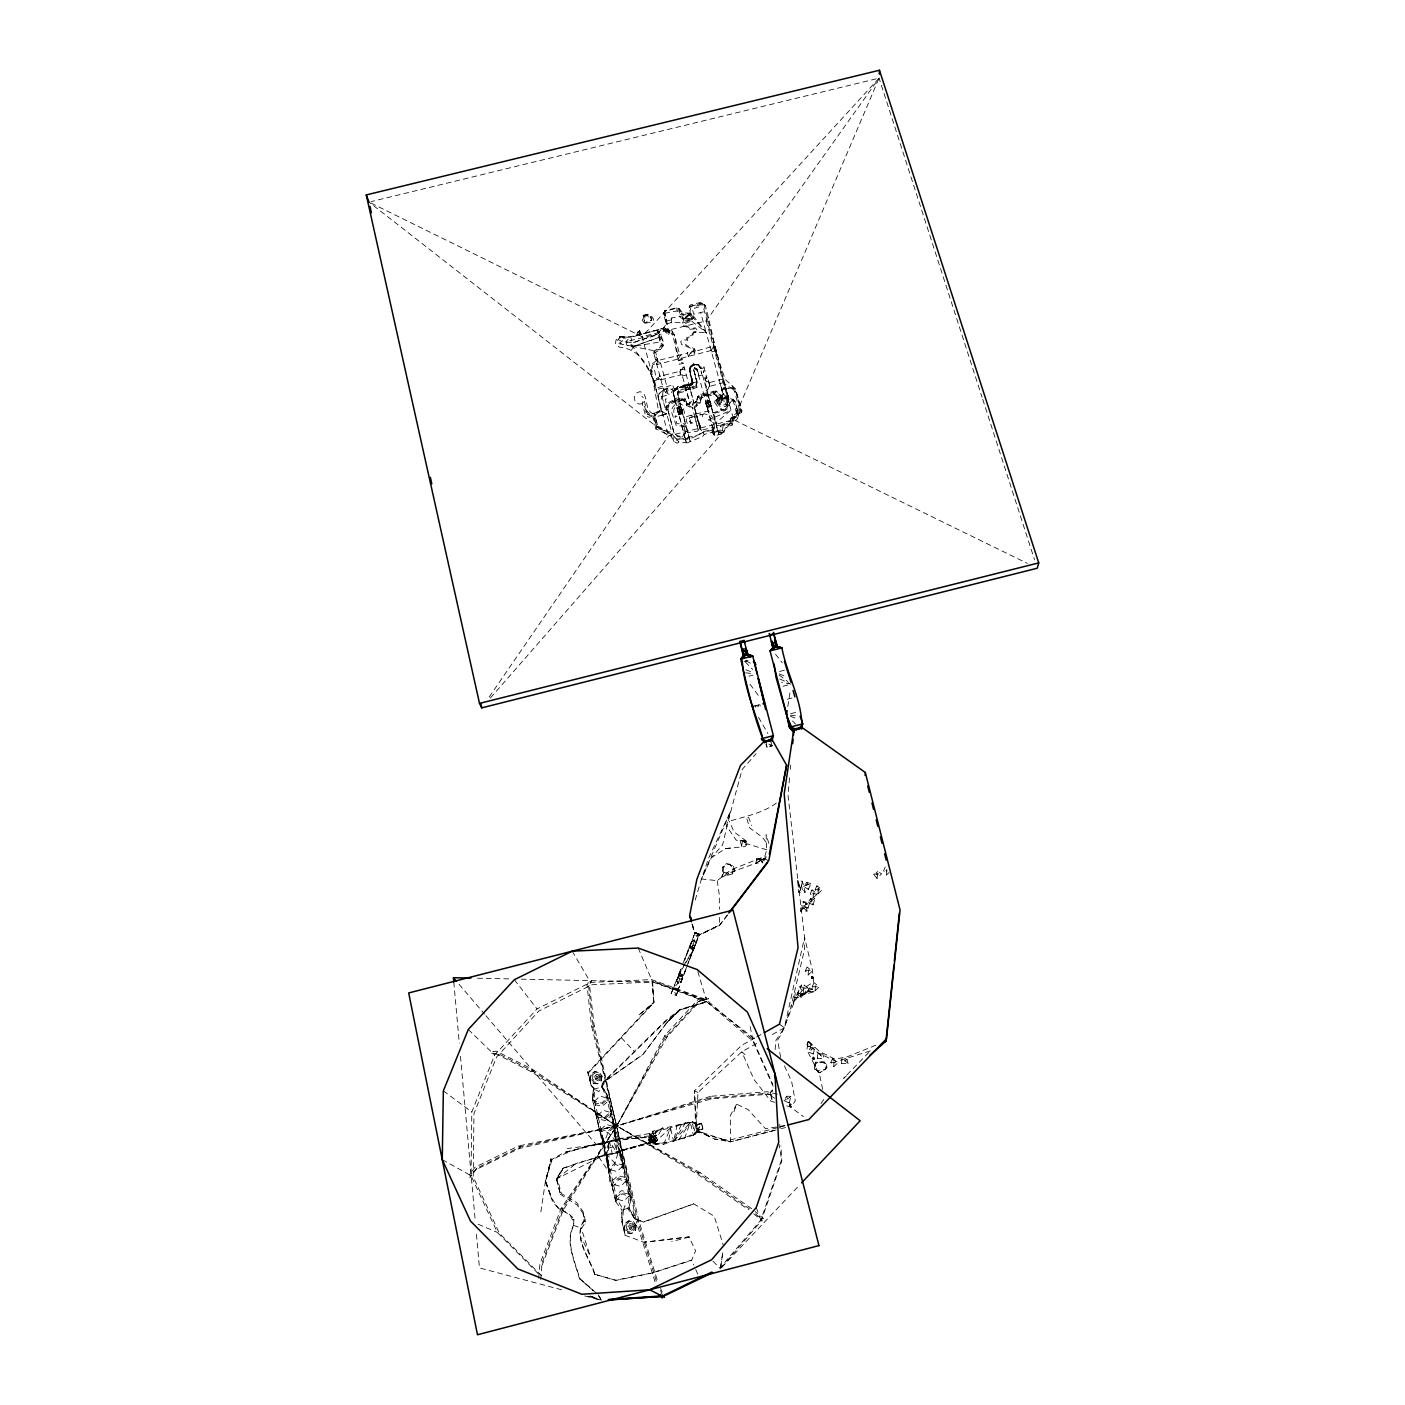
<?xml version="1.0" encoding="UTF-8"?>
<svg xmlns="http://www.w3.org/2000/svg" width="1405" height="1405" viewBox="0 0 1405 1405"><rect width="100%" height="100%" fill="white"/><g stroke="black" fill="none" stroke-linecap="round" stroke-linejoin="round"><path stroke-width="0.75" stroke-dasharray="5 3.75" d="M728.563 397.931L727.158 392.908L723.206 393.892L718.78 398.651L713.968 393.365L701.815 396.368L699.795 402.111L694.228 406.695L696.178 413.86L686.588 416.565L685.359 415.88L682.391 404.868L678.65 402.884A9.238 8.412 -8.2 0 0 671.906 413.175L676.349 425.873L683.814 425.908L685.64 433.144L682.444 436.867A7.13 6.516 -8.3 0 1 673.803 432.248L667.902 410.207L667.884 405.887L669.746 403.007L673.013 401.303L682.918 398.844L686.536 404.552L688.854 404.921L689.837 403.428L682.391 375.96L680.635 374.889L680.213 367.97L684.147 366.986L693.789 402.445L696.142 402.796L697.618 396.544L700.972 394.032L716.093 391.029L716.076 395.648L718.78 398.651L723.013 399.301L728.563 397.931L733.392 399.617L735.166 401.76L737.467 410.594L739.539 410.084L734.604 391.328L733.059 389.273L729.107 388.219L721.38 388.412L725.472 387.394L728.563 397.931L724.084 382.494L719.149 379.894M538.15 1273.562L497.317 1232.378L471.061 1175.669L471.799 1111.97L494.63 1055.05L537.044 1008.913L590.539 982.411L651.586 979.566L706.188 999.605L752.623 1039.085L772.803 1084.467M696.915 369.287L697.512 370.446L694.702 367.32L693.508 369.129L696.81 380.527L695.984 384.373L692.647 386.902L678.527 390.397L677.315 392.223L690.241 441.662L680.406 405.36L679.142 404.675A7.113 6.481 -8.2 0 0 673.891 412.684L674.751 415.845L677.017 416.231L674.98 416.741L676.859 423.73L684.34 423.766L687.642 432.652L697.495 431.195L698.25 430L692.279 407.485L687.379 404.622L684.832 398.318L672.661 400.443L668.499 402.603L666.075 406.326L666.76 414.071L657.979 416.249L666.655 413.456L662.791 415.055C655.099 390.046 652.078 350.407 619.148 347.088L615.513 343.628L615.952 340.309L619.552 336.445C636.114 338.956 651.727 329.139 668.13 328.893L672.011 330.93L679.212 364.299L683.146 363.333L681.811 358.38L678.264 360.769L683.146 363.333M722.644 871.82L722.714 867.236L726.561 863.495L733.428 866.165L734.885 870.977L732.655 873.805L721.801 877.036L724.049 866.2L729.494 863.97L734.885 870.977L721.801 877.036L723.874 872.487L722.714 867.236L724.049 866.2M667.252 323.94L664.6 312.577L665.707 310.979L676.894 308.222L678.633 309.135L680.09 314.474L679.072 316.143L683.884 319.971L691.892 319.743L682.496 323.168C676.402 321.85 666.69 320.99 664.266 327.98L641.049 334.337L639.661 333.933L640.048 332.212L639.503 333.301L640.803 334.004L663.195 328.559L666.321 323.87L663.617 314.579L664.723 310.646L676.771 307.765L679.037 308.485L682.215 312.577L691.365 313.42L706.153 332.423L723.294 394.823L722.1 396.649L716.181 391.96L701.13 395.279L697.776 397.791L696.142 402.796M701.2 878.968L717.235 880.654L730.934 869.888L764.794 856.33L766.744 849.797L766.094 834.623L770.168 847.549M808.191 974.965L808.419 970.153L807.067 966.974L805.346 970.89L808.191 974.965L812.266 971.224L807.067 966.974M813.161 897.936L813.39 893.088L812.564 893.756L812.02 889.751L817.201 894.089L813.161 897.936L810.316 893.756L812.02 889.751M815.163 990.666L815.392 985.871L814.022 982.639L812.301 986.573L815.163 990.666L819.256 986.907L814.022 982.639M818.044 893.756L818.29 888.891L816.902 885.659L815.199 889.611L818.044 893.756L822.083 889.98L816.902 885.659L818.114 890.823L819.168 889.804L817.921 888.469L822.083 889.98M604.308 1083.185L598.899 1091.615L593.525 1088.752L592.295 1098.815L612.404 1186.54L612.562 1180.463L617.989 1175.774L624.909 1177.267L627.526 1182.624L618.797 1179.129C605.783 1201.749 610.174 1159.915 606.942 1154.137L563.212 1168.082L556.345 1178.444L560.507 1194.478L556.345 1178.444M691.084 417.373L702.008 414.352L702.799 417.197L703.765 416.969L702.992 414.106L704.274 413.79L711.141 415.441L712.932 418.374L715.215 431.37L721.222 429.877L720.291 426.488L730.881 423.432L732.286 418.918L736.044 416.864L737.713 411.489L740.909 409.241L735.57 391.082L733.551 388.535L725.524 387.833L721.432 389.273L722.012 391.134L725.718 388.254L702.237 303.357L691.506 305.991L693.771 314.228L704.52 311.559M737.625 414.422L737.713 411.489M713.6 344.611L714.969 349.546L656.837 364.545L655.503 359.592L657.47 359.118L653.799 353.217L654.15 351.109L659.279 348.159L661.14 345.279L661.246 342.012L659.244 334.601L659.858 332.441L657.54 332.212L663.406 328.893L663.88 330.649L670.606 332.23L672.363 335.075L674.312 334.583L679.88 355.096M833.727 1066.711L834.008 1062.04L832.55 1058.492L830.812 1062.514L833.727 1066.711L837.854 1062.865L832.55 1058.492M612.106 1186.277L615.794 1201.486L615.97 1195.321L621.449 1190.615L628.351 1192.107L630.95 1197.552L629.229 1208.37L634.849 1218.96L643.631 1222.122L693.613 1203.909L643.385 1221.911L634.603 1218.75L628.948 1208.142L630.687 1197.306L619.851 1150.783L652.517 1141.703M643.104 315.317L644.877 323.361L651.323 322.061L653.676 320.006L652.587 317.302L648.091 314.334L643.104 315.317L642.296 320.445L644.877 323.361M653.799 353.217L660.684 349.388L663.055 345.806L663.195 341.52L659.858 332.441L658.014 333.951L625.91 341.661L626.841 345.226L653.097 350.548L663.441 389.29L665.935 392.82L662.475 395.121L659.753 403.885L660.807 409.751L654.835 415.792L657.821 426.119L669.114 431.862L671.572 431.862L666.655 413.456M667.902 410.207L668.042 406.818L669.886 403.92L683.058 399.775L686.659 405.483L692.402 408.416L694.386 407.924L699.953 403.34L701.815 396.368M689.363 386.147C697.214 384.97 688.626 375.328 689.311 370.99L690.206 366.881L693.736 364.264L698.197 364.949L701.042 368.092L697.916 364.404L693.719 363.755L690.364 366.248L689.732 371.377L693.174 384.022L691.137 375.153L691.453 377.699M886.502 874.981L886.889 869.994L885.326 866.815L883.64 870.801L886.502 874.981L889.172 872.452M686.026 391.117C684.902 390.256 690.768 387.007 690.417 390.028L696.915 387.288L696.81 380.527M756.575 1043.458L741.77 1051.818L697.951 1092.493L696.336 1124.035L698.338 1132.29L730.53 1141.808L779.231 1129.181M593.279 1290.598L579.369 1278.445C575.049 1261.795 564.722 1242.002 573.451 1225.301L573.802 1219.277L573.784 1225.494C565.091 1242.196 575.4 1261.953 579.703 1278.568L596.633 1293.39M877.019 878.406L877.826 871.574L881.585 873.734L877.019 878.406L873.576 874.121L877.826 871.574M664.67 313.21L677.21 310.962L683.304 314.474L689.943 315.247L690.189 311.471L688.608 308.696L690.575 304.815L701.885 302.04L705.486 305.939C711.896 330.28 716.076 355.816 725.489 379.719L735.377 388.623L742.016 410.84L741.506 412.543L739.557 413.509L736.747 419.761L733.269 421.36L732.163 425.03L725.208 427.858L724.19 432.705L715.988 435.655L713.74 435.006L712.124 432.231L704.221 434.444L702.816 436.358L687.15 442.944M728.317 402.076L724.717 409.136L720.554 409.909L724.717 409.136L727.579 406.941L728.493 403.938L727.281 398.318L724.734 396.965L720.133 398.107L718.535 401.514L719.764 404.622L716.989 401.496L718.517 399.143L724.84 398.212L727.404 399.564L727.79 407.432L724.752 409.698L713.441 412.508L708.12 411.296L703.729 411.999L690.593 415.564M708.348 380.07L708.489 381.335L706.083 381.932L705.942 380.667L708.348 380.07L709.736 385.075L706.873 390.186L718.464 432.722L724.19 432.705L722.574 430.474L722.837 427.102L731.636 423.204L732.585 419.006L736.097 417.373L740.997 410.436L736.009 390.976L730.091 383.495M538.695 1278.234L539.924 1263.885L560.946 1208.739L616.742 1125.932L667.322 1036.539L700.322 1000.694L708.524 998.727L698.39 1001.519L665.285 1037.399L616.742 1125.932L563.212 1210.162L542.102 1265.273M708.875 406.291L706.82 406.115L707.312 400.548L706.223 401.022M540.82 1279.604L541.944 1263.007L563.036 1207.861L616.742 1125.932L665.092 1035.204L698.18 999.412L706.434 997.462L706.627 999.517M686.711 389.501L690.575 389.238M678.931 414.018L680.283 412.649L678.264 412.578L678.791 407.011L677.702 407.485M633.093 1210.776L634.849 1218.96L627.965 1208.844L629.194 1195.795L606.819 1098.06L601.358 1085.96L603.289 1082.008L665.25 1021.031L679.915 1009.492L706.715 1001.361L652.359 981.392L653.905 1002.749L588.379 1072.999L591.242 1085.608L594.333 1089.033L594.614 1101.204L616.813 1199.009L623.504 1210.004L622.239 1222.245L625.225 1235.452L621.958 1222.034L621.695 1210.021L628.948 1208.142M789.557 777.878L787.977 795.002L804.556 937.416L812.547 970.82L813.688 982.358C790.769 992.369 790.277 1021.453 777.65 1040.051L780.741 1058M790.348 769.308L790.752 765.023M775.103 1049.605L775.981 1040.209L784.359 1027.793L791.085 1006.296L804.468 949.885L804.556 937.416L784.359 1027.793L769.536 1036.152M814.724 1064.885L814.356 1068.713L819.747 1072.858L826.86 1067.677L826.614 1063.813L824.524 1062.075L815.55 1062.198L814.724 1064.885L817.06 1070.505L819.747 1072.858L826.86 1067.677L824.524 1062.075L815.55 1062.198L814.356 1068.713L817.06 1070.505L825.262 1069.732L826.614 1063.813L818.711 1061.355L814.724 1064.885L819.238 1065.868M601.358 1085.96C610.051 1096.866 612.685 1113.866 613.476 1128.004L607.996 1132.535L603.606 1143.933M800.551 911.213L802.712 908.824L801.254 905.645L800.551 911.213L807.225 911.213L806.013 906.98L801.254 905.645M814.162 991.719L810.035 991.649L809.754 989.419L807.893 990.507L812.406 989.102L809.754 989.419L807.77 991.772L809.333 987.908L807.77 991.772L804.696 994.248L814.162 991.719L812.406 989.102L809.333 987.908L804.696 994.248M610.578 1109.511L614.108 1124L610.876 1109.88L610.437 1113.937L604.958 1118.45L598.196 1117.098L595.896 1113.744L604.712 1117.344L610.069 1112.303L610.876 1109.88L607.68 1095.531L602.025 1086.574L607.54 1095.338L607.627 1101.625L602.218 1106.227L595.439 1104.769L592.295 1098.815M695.194 900.078L701.323 879.477L711.334 857.7L722.591 845.002C728.317 819.589 735.201 794.844 742.226 769.396L756.153 753.642M671.766 317.934L671.151 322.974L671.766 317.934L690.698 314.386L683.181 319.163L682.514 316.88L679.072 316.143M841.419 1063.62L842.104 1057.983L846.969 1059.317L848.234 1063.567L841.419 1063.62L846.969 1059.317M817.289 1058.474L817.991 1052.837L822.856 1054.172L824.103 1058.422L817.289 1058.474L820.854 1054.944M595.597 1113.392L599.11 1127.864L592.611 1099.202L593.525 1088.752M594.912 1274.37L594.596 1274.23C589.872 1258.248 572.239 1236.909 583.953 1220.769L583.198 1213.797L584.287 1220.98C572.608 1237.085 590.205 1258.406 594.912 1274.37L615.899 1280.377L652.552 1272.983L691.664 1260.285L695.58 1250.854L689.012 1236.927L644.105 1242.231L689.012 1236.927M605.801 1153.628L614.969 1163.164L621.871 1164.64L624.048 1168.064L620.132 1151.099L615.109 1140.491L609.419 1141.246L604.8 1154.366L599.18 1157.632L608.945 1171.981L615.25 1164.324L624.048 1168.064L617.673 1140.79L613.634 1139.859L609.419 1141.246L607.364 1158.528L606.942 1154.137M794.598 997.743L795.318 992.211L800.112 993.528L801.342 997.673L794.598 997.743L797.478 994.213L800.112 993.528M663.617 314.579L664.723 310.646M650.901 1136.557L653.079 1143.986L663.687 1144.32L668.499 1142.493L670.466 1127.934L691.822 1121.243L696.336 1124.035L694.544 1090.842L741.594 1045.39L754.854 1037.961M765.497 858.666L761.282 859.737L765.497 858.666L764.109 858.49L764.144 860.949L761.282 859.737L762.915 863.127M712.124 432.231L712.423 430.158L715.584 432.74L722.574 430.474M802.413 881.339L800.71 889.822L798.549 892.175L805.206 892.245L802.413 881.339L797.741 880.285L798.549 892.175M621.168 1151.011L617.164 1153.083L609.419 1141.246L602.605 1144.689L597.687 1144.548L615.109 1140.491L613.897 1123.754L617.673 1140.79L618.376 1138.84L613.897 1123.754L613.124 1126.371L607.75 1131.429L600.866 1129.532L598.881 1127.635L603.781 1143.652L604.8 1154.366L606.486 1155.56L608.945 1171.981L609.542 1167.836L614.969 1163.164L618.586 1150.923L624.048 1168.064L621.168 1151.011L657.417 1140.702L656.117 1135.205L648.127 1137.418L614.652 1139.771L613.616 1123.403L617.164 1153.083L607.241 1154.436L608.787 1171.84L606.486 1155.56L609.419 1141.246L597.687 1144.548L567.321 1148.57M688.784 385.198L690.909 390.133L688.801 384.707L685.622 385.479L689.416 389.08M540.872 1211.9L545.403 1181.377L551.041 1158.598L545.843 1181.535L551.217 1196.884L545.456 1181.271L551.603 1159.599L564.213 1152.504L603.202 1142.722L604.73 1142.985L604.8 1154.366M607.241 1154.436L608.646 1171.7L615.794 1201.486L616.409 1197.271L621.888 1192.546L628.79 1194.057L630.95 1197.552L619.851 1150.783M727.351 915.393L719.553 925.596L699.708 934.957L695.001 932.481L694.527 934.711L698.654 936.239L699.409 934.764L688.836 961.635M722.732 1252.663L720.414 1268.838L761.229 1220.945L781.777 1161.092L780.934 1145.865M787.801 706.592L790.33 690.277M811.528 1044.003L810.474 1046.584L807.717 1046.426L806.909 1044.881L808.209 1041.456L811.528 1044.003L810.474 1046.584L807.717 1046.426L807.541 1042.914L808.788 1041.351M720.273 1268.697L722.82 1252.786M620.43 336.322L617.199 341.134L619.183 343.768L633.286 346.438L660.192 341.924L658.313 333.846L632.355 342.925L625.91 341.661L625.313 338.552L622.696 336.357M712.844 432.775L713.213 430.474M756.329 860.721L755.908 863.337L762.458 862.477L761.334 859.052L756.715 858.648L756.329 860.721L758.577 859.017L761.159 859.913L755.908 863.337L756.715 858.648L761.159 859.913M592.611 1099.202L594.614 1101.204L601.533 1103.206L606.819 1098.06L607.54 1095.338L607.206 1099.729L601.797 1104.33L595 1102.89L592.611 1099.202L594.333 1089.033L602.323 1086.961M689.644 305.465L691.365 313.42L689.943 315.247M612.404 1186.54L613.072 1182.659L618.516 1177.952L625.418 1179.445L627.526 1182.624M599.18 1157.632L556.714 1178.707L563.581 1168.38L577.174 1163.147L654.414 1140.948L656.117 1135.205L650.146 1137.593L648.882 1139.982L651.059 1141.492L657.417 1140.702L650.497 1139.139L648.882 1139.982L654.695 1138.577L656.117 1135.205L650.937 1136.698L651.446 1141.668M545.456 1181.271L551.972 1159.898C582.636 1143.073 619.236 1139.789 653.36 1136.452L654.66 1138.419L652.57 1139.473L652.939 1141.018L656.117 1135.205L651.165 1137.031L652.886 1131.166L685.622 1122.876M803.906 994.389L803.221 987.013L804.38 985.168L807.752 987.891L803.906 994.389L799.726 986.854L804.38 985.168M650.691 1139.947L649.18 1141.914M654.765 1139.964L654.695 1138.577L652.025 1137.119L651.674 1139.192L653.36 1136.452C648.249 1137.523 653.641 1143.793 655.977 1144.267C670.185 1141.44 685.587 1138.911 698.022 1131.675L695.703 1122.771L696.564 1125.949M695.457 351.25L694.474 348.703L685.359 344.98L687.115 343.083L687.87 337.534L692.858 335.391L693.49 332.318L697.741 330.737L695.37 327.822L689.82 328.735L687.572 326.136L684.305 325.697L685.693 323.291L692.665 320.551L692.156 318.689L684.147 318.935L691.646 314.158L689.802 313.21L680.09 314.474M678.158 982.78L676.49 981.252L682.391 967.799M678.299 982.464L676.595 980.971L679.142 973.384L683.287 974.947L680.635 982.815L678.352 982.85M697.916 364.404L700.603 367.372L703.887 366.565L704.028 367.847L700.744 368.654L698.004 365.212L693.807 364.545L690.452 367.039L689.381 371.464L693.666 370.411L694.702 367.32M689.732 371.377L690.452 367.039M727.158 392.908L726.367 396.825L723.013 399.301L722.012 395.718L716.093 391.029L714.109 394.612L701.956 397.615L697.618 396.544L697.776 397.791M673.592 391.275L677.667 387.587L691.734 384.268L692.858 381.51M730.776 419.463L736.747 414.124L732.795 399.108L729.458 403.692L728.58 407.854L724.998 410.594L713.687 413.386L713.441 412.508L716.796 425.416L720.062 425.61L730.196 422.835L730.67 418.233L736.642 412.894M692.489 383.706L691.032 377.313M695.089 374.187L696.915 387.288M696.617 1124.738L701.587 1123.473L694.948 1134.186L693.385 1135.205L690.277 1122.349L673.662 1141.369L676.999 1125.756L690.277 1122.349L696.019 1123.403L693.385 1135.205L668.499 1142.493M689.381 371.464L690.364 366.248M741.682 846.126L742.49 840.752L740.014 840.524L741.682 846.126L746.705 844.124L745.616 840.91L740.014 840.524M688.432 356.747L690.909 352.005L687.256 352.444L688.432 356.747L693.965 349.529L681.548 344.453L680.74 341.52L683.093 339.413L686.343 340.238L687.063 337.095L691.963 335.022L695.141 328.84L688.942 329.42L687.08 326.891L683.989 326.575L683.638 323.765L685.447 322.447M813.284 1054.013L814.918 1047.375L810.562 1047.445L808.068 1051.818L813.284 1054.013L810.562 1047.445M789.241 1102.943L790.927 1096.216L786.537 1096.286L784.008 1100.712L789.241 1102.943L786.537 1096.286M737.695 415.476L738.345 412.912L738.802 416.828M812.195 1058.211L813.688 1057.087L814.479 1058.457L812.968 1059.792L812.195 1058.211L813.688 1057.087L814.233 1059.633L812.459 1058.913C813.214 1053.961 815.322 1062.724 812.195 1058.211L813.442 1059.019L813.126 1057.385M813.109 904.838L814.812 898.585L810.509 898.533L807.998 902.625L813.109 904.838L810.509 898.533M694.913 932.709L689.995 946.39L691.576 948.182L689.89 946.654L694.983 932.604L699.778 934.747L719.641 924.982L727.421 914.76M730.301 811.985L701.323 879.477L708.506 858.42L730.301 811.985L726.403 825.912L736.273 840.225L746.406 841.209L747.232 844.37L745.054 846.583L725.454 848.602L711.334 857.7M691.998 923.91C696.019 940.367 695.861 930.707 698.988 934.062L694.14 947.936L691.875 947.918M713.74 435.006L714.109 432.02M683.48 965.938L694.035 948.199L696.23 942.527L694.562 940.999M686.307 385.286L685.763 386.076M808.015 908.174L809.631 902.8L803.063 901.624L803.537 905.997L808.015 908.174L806.347 903.626L803.063 901.624M678.527 390.397L677.491 393.47L679.493 401.426L675.524 402.41L674.997 399.881L686.325 442.838L678.826 441.943L677.228 443.242L673.504 441.328L671.116 436.253L655.959 428.947L656.644 427.085L653.343 415.985L649.268 417.285L645.598 415.775L642.278 403.727L642.946 401.602L647.196 414.387L653.343 415.985L656.715 426.382L668.499 432.74L671.801 432.74A9.255 8.448 -8.3 0 0 682.935 438.676L698.478 434.83L702.008 432.02L714.53 428.911M652.886 1131.166L651.147 1135.714L653.079 1143.986L655.977 1144.267L652.886 1131.166L650.339 1137.699L651.621 1138.998M623.504 1210.004L624.891 1205.683L627.965 1208.844M691.084 392.539L693.631 401.198L692.314 405.202L696.581 405.852L695.984 401.549L693.631 401.198L689.662 402.181L688.907 404.974M712.967 1261.181L719.799 1268.206L760.895 1220.014L781.566 1159.775L779.02 1144.302M684.569 1138.489L690.277 1122.349L681.267 1124.755L673.662 1141.369L670.466 1127.934L656.082 1131.236L651.288 1136.452M670.993 385.532L666.918 386.533L663.441 389.29L662.475 395.121L659.191 393.347L658.067 397.527L666.269 395.49L667.147 398.757L665.25 399.213L666.093 402.322L663.704 402.919L662.018 396.544L659.191 393.347L662.967 390.643L665.935 392.82L667.393 388.324L659.823 360.049M733.954 1111.689L736.642 1104.19L748.145 1109.581L765.602 1128.795L778.581 1126.599M709.736 385.075L707.014 391.433L711.211 406.73L707.242 407.678L705.521 401.409M678.035 983.641L681.495 974.754M694.685 940.156L691.453 949.025L694.86 940.226M667.498 330.632L668.13 328.893L670.606 332.23L672.011 330.93L674.312 334.583L677.544 354.165L679.493 353.691L677.93 355.57M699.637 934.202L694.632 933.148L691.91 922.786L694.773 932.639M679.142 973.384L683.462 975.492L687.238 965.375M687.993 963.356L696.125 942.79L694.439 941.315M684.604 959.773L690.856 943.335L692.103 940.981L694.369 940.928L691.998 941.245L684.692 960.089M696.142 932.832L694.948 932.832M521.255 979.162L652.587 981.937L653.869 1002.643L638.274 1015.516L653.905 1002.749L651.938 980.409L677.948 990.121L676.279 995.46L671.186 993.511L677.403 977.827L683.287 974.947L680.74 982.534L678.475 982.534M699.321 934.571L694.369 932.288L698.988 934.887L719.641 924.982M677.719 990.982L694.966 944.775L690.821 943.229L682.215 965.463M677.772 990.648L685.763 969.555M676.262 995.442L678.123 990.595L673.065 988.681M672.855 989.085L672.872 988.189L672.872 989.138M680.881 975.79L678.615 975.773L677.438 977.915L681.443 967.448M673.013 989.454L681.618 967.992L679.318 973.928L684.744 964.638M673.75 988.435L673.311 989.26M802.94 995.671L803.519 994.266L802.115 993.423L800.938 995.671L802.94 995.671L802.115 993.423L801.026 994.635L801.992 996.356L803.519 994.266L801.394 994.02L800.938 995.671L802.729 995.671M615.794 1201.486L622.169 1193.723L630.687 1197.306M663.687 1144.32L670.466 1127.934L653.079 1143.986L666.444 1142.353M655.011 1281.746L636.483 1222.192L637.361 1220.049L594.122 1025.615L589.433 984.519L588.59 986.45L593.261 1027.652L639.082 1221.525L657.558 1281.079M671.186 993.528L673.135 988.892L676.262 995.46M695.984 384.373L696.142 385.637L692.806 388.149L678.703 391.644L679.142 400.126L677.315 392.223M644.351 401.25L647.038 411.454L650.076 414.018L656.679 412.596L658.207 408.995L652.447 377.611M490.398 697.969L733.691 419.761L879.073 78.136L371.148 201.6M594.122 1025.615L593.261 1027.652L591.593 1026.265L587.009 985.151L589.046 981.199L590.592 982.481L591.417 980.602L588.59 986.45M682.496 323.168L683.884 319.971M696.406 1125.405L697.161 1129.515L696.423 1125.405L691.822 1121.243L694.948 1134.186L697.249 1128.9L697.635 1130.077M808.332 889.435L811.036 883.288L806.804 882.551L803.66 886.362L808.332 889.435L807.26 884.5L803.66 886.362M793.21 1003.75L801.517 984.923L791.085 1006.296M886.625 871.82L886.415 869.765M684.885 386.621L685.71 385.954M685.991 390.713L686.536 389.659M631.635 349.968L633.286 346.438L632.355 342.925L658.207 334.531M649.672 370.85L652.043 368.584L651.411 364.475L655.889 361.015L687.466 353.217M601.656 1086.364L603.588 1082.412L665.461 1021.523L680.108 1010.002L706.873 1001.87L756.821 1040.613M639.661 333.933L640.048 332.212M651.85 1140.649L652.429 1142.142L656.135 1135.222L652.552 1137.839L650.568 1136.294M668.587 334.46L669.57 332.634L668.675 330.034L665.109 328.998L665.443 331.966L668.587 334.46L668.675 330.034M736.642 1104.19L730.301 1115.517L730.53 1141.808L714.495 1139.069L697.723 1131.06L730.53 1141.808L774.348 1130.375M636.957 333.161L639.872 330.737L637.958 331.58L636.395 335.777L630.792 337.534L619.552 336.445M802.712 908.824L806.013 906.98M697.161 1128.443L697.688 1130.287L701.587 1123.456L695.967 1124.544M661.211 1130.006L653.079 1143.986L656.082 1131.236L662.897 1127.829L651.147 1135.714M685.833 962.776L693.42 949.762L689.117 947.637L689.89 946.654M803.537 905.997L809.631 902.8M720.062 425.61L730.635 420.692M563.212 1168.082L557.188 1178.567L561.42 1193.583L576.577 1202.487L583.725 1212.585L585.551 1221.999L581.407 1228.725L590.065 1255.789L581.652 1237.981M694.948 1134.186L697.53 1129.971L702.922 1128.953L701.587 1123.456L695.756 1125.493L697.161 1124.861M673.662 1141.369L685.447 1122.929M652.728 413.843L654.238 413.456L654.835 415.792L657.031 412.649L665.794 410.471L666.163 406.958L668.657 403.534L672.855 401.672L685.008 399.564L687.379 404.622M692.279 422.993L689.697 421.623L691.787 418.391L689.486 418.971L689.188 417.847L696.634 415.371L701.517 430.193L714.039 427.102M678.703 414.194L673.1 392.996L673.469 390.485L677.561 386.814L692.63 382.599M673.662 391.749L677.737 388.061L691.822 384.584L692.612 382.371M711.053 350.512L714.003 346.034L694.492 351.496M662.616 386.164L656.451 388.114L654.554 380.948L658.963 378.806L660.894 379.754L663.88 375.24M678.738 1139.841L690.277 1122.349M665.443 331.966L665.373 328.612M638.169 331.229L637.694 335.233L636.395 335.777M618.78 339.834L621.888 341.696L622.538 339.905C627.965 340.941 619.552 332.862 619.412 340.151M820.959 1103.645L824.577 1098.289M489.186 697.038L668.481 435.919L733.691 419.761L1027.406 563.405M684.147 366.986L679.686 371.341L659.946 376.206L656.381 378.946L654.273 368.76L653.009 368.356L652.183 365.282L654.923 363.684L656.855 364.633L657.856 360.523L655.766 352.725L654.15 351.109L656.521 351.584L656.047 349.827L660.684 349.388L659.279 348.159L663.055 345.806L661.246 342.012L663.195 341.52L657.066 330.456M370.99 203.093L642.085 336.656L706.188 320.884L879.073 78.136L982.06 397.229M712.423 430.158L702.869 432.406C694.825 437.886 677.983 444.858 670.975 434.075L656.644 427.085M476.91 1168.135L469.85 1177.408L476.91 1168.135L520.5 1146.814L616.742 1125.932L711.229 1098.938L767.955 1094.249L771.977 1095.233M773.066 1086.223L753.01 1041.14L706.873 1001.888L680.073 1009.914L667.059 1022.383L642.981 1054.417L603.289 1082.008M689.205 1237.102L671.695 1241.511M777.387 1094.249L767.323 1091.738L710.596 1096.322L709.191 1098.078L616.742 1125.932L519.042 1148.588L475.505 1169.838M519.042 1148.588L520.5 1146.814L518.48 1145.953L474.978 1167.292L469.34 1174.914L471.184 1175.757M810.439 901.237L811.862 901.676L807.998 902.625L814.812 898.585L810.913 899.428L812.248 900.113M682.444 436.867L685.517 432.231M690.856 943.335L698.988 934.062M879.073 78.136L642.085 336.656L668.481 435.919L369.023 202.127M677.719 990.472L673.188 988.435L681.566 979.408L677.403 977.827M588.063 1072.595L587.536 1071.716L591.242 1085.608L588.063 1072.595L653.694 1002.222M721.907 1267.24L798.549 1186.048M677.807 990.736L678.176 989.173L674.031 987.592L673.522 988.857M868.817 1052.468L843.597 1078.32L848.48 1074.035M709.051 406.238L710.772 405.132C712.546 399.371 702.834 401.777 706.82 406.115M710.034 401.69L710.842 405.378L709.139 406.519M678.264 412.578C674.242 408.258 683.954 405.852 682.233 411.612L680.582 413M707.119 406.502L705.591 401.654L709.49 400.425L718.78 434.654L718.324 431.879M676.999 407.872L678.527 412.982L677.069 408.117L678.703 406.73L681.021 407.134L682.496 411.999L677.491 409.136M697.618 396.544L700.761 399.442L695.984 401.549L692.314 405.202L689.662 402.181L689.837 403.428M622.292 1166.361L616.988 1171.612L609.946 1169.557M625.84 1181.183L620.501 1186.435L613.493 1184.38M629.194 1195.795L623.838 1201.082L616.813 1199.009M594.614 1101.204L599.9 1096.058L606.819 1098.06M597.863 1115.465L603.149 1110.301L610.069 1112.303M681.039 413.439L682.268 413.14M619.886 1150.467L617.164 1153.083L613.634 1139.859M680.073 1009.914L667.024 1022.383L642.981 1054.417L603.588 1082.412M709.49 406.238L710.719 405.922M667.059 1022.383L679.915 1009.492M600.866 1129.532L606.258 1124.474L613.124 1126.371M788.381 1098.517L790.927 1096.216L784.008 1100.712M772.715 1090.561L770.221 1092.756L771.925 1099.395L770.221 1092.756L772.434 1089.894L770.801 1095.777L775.981 1099.202M698.988 934.887L699.479 934.062M776.315 803.08C762.88 813.091 745.107 816.481 729.195 821.205L729.125 820.748M885.94 870.801L886.889 869.994M812.564 893.756L817.201 894.089M643.367 315.545L648.091 314.334M806.189 885.343L811.036 883.288M690.54 315.844L692.156 318.689L693.245 317.829L691.646 314.158M692.156 318.689L693.245 317.846L691.453 315.177M557.188 1178.567L576.823 1162.848M724.611 397.334L728.352 399.319L732.795 399.108L733.884 401.479L729.055 399.793L727.474 396.93L718.271 398.265L714.179 401.725L717.955 406.993L721.678 408.89M693.385 1135.205L698.022 1131.675M814.918 1047.375L808.068 1051.818M692.419 383.231L674.786 388.728L673.241 391.187L675.173 401.092L679.493 401.426M692.735 383.389L674.857 389.203L673.311 391.661L673.539 394.436M690.522 367.53L693.859 365.019L698.057 365.686M690.259 367.355L693.789 364.738L698.267 365.423L701.095 368.567M718.271 398.265L714.179 401.725L716.023 401.725L719.571 406.133L725.173 406.414L727.246 404.868L727.579 406.941M647.687 314.896L643.666 315.739L644.772 322.693L651.586 320.2L651.885 318.162L647.687 314.65M652.166 1141.317L652.851 1140.193L651.744 1139.525L650.743 1140.719L652.219 1141.51M656.679 412.596L660.807 409.751M802.957 988.47L807.752 987.891M688.889 307.063L701.077 303.234L703.729 303.287L705.486 305.939M677.069 408.117L678.791 407.011L679.142 412.842M705.591 401.654L707.312 400.548L707.681 406.379M717.27 400.074L720.133 398.107M764.109 858.49L762.616 859.456L765.655 859.158L764.109 858.49L768.061 860.404M685.675 385.69L685.412 387.13L674.295 390.186L673.1 392.996L673.715 395.683L673.469 390.485M690.048 314.053L684.305 317.495L690.698 314.386M756.751 1036.89L762.441 1033.711M725.718 388.254L721.907 390.291L721.468 388.781M731.619 418.233L735.359 416.266M694.983 944.88L689.117 947.637L693.42 949.762M658.963 378.806L654.554 380.948L656.627 379.807M651.059 1141.492L649.409 1142.247L648.127 1137.418M790.681 1103.61L789.417 1105.963L790.892 1106.912L792.051 1104.752L789.54 1104.137L789.803 1106.402L803.449 1116.659M680.512 412.719L681.601 412.227L678.966 406.958L680.16 406.87M560.946 1208.739L563.036 1207.861L563.212 1210.162M873.576 874.121L881.585 873.734M698.39 1001.519L700.322 1000.694M667.322 1036.539L665.285 1037.399L665.092 1035.204M668.13 328.893L657.54 332.212M875.824 1045.25L847.408 1056.718L835.097 1059.177L819.343 1051.414L808.49 1041.14L806.804 1049.816L819.642 1075.018L822.786 1089.823M600.321 1156.227L607.575 1155.56L620.132 1151.099M661.175 328.875L664.266 327.98M651.938 1139.877L652.341 1142.019M730.6 872.4L755.785 863.285L766.375 856.997L764.794 856.33M696.862 1128.268L697.442 1130.34M654.748 386.902C652.482 369.041 637.975 357.362 630.423 341.907L631.618 340.115L630.687 336.62L625.91 341.661L633.286 346.438L659.261 337.323L658.313 333.81M633.286 346.438L659.279 337.446L660.192 341.924M594.596 1274.23L615.601 1280.254L652.306 1272.86L691.471 1260.127L693.701 1264.922M651.674 1141.58L651.042 1143.055L620.887 1150.519M710.596 1096.322L616.742 1125.932L518.48 1145.953M870.292 1050.94L836.274 1061.53L818.079 1052.907L812.424 1048.183M697.758 1130.41L702.904 1128.935L697.196 1130.41M652.429 1142.142L657.435 1140.719L651.832 1142.142M748.004 660.455L744.632 661.334L748.004 660.455M768.886 744.088L772.065 745.827L766.99 747.161L766.147 744.158L766.99 747.161L772.065 745.862L765.725 742.683M652.956 1141.334L651.867 1141.791L651.797 1140.561M777.632 1127.671L729.845 1140.105L714.495 1139.069M779.722 1127.126L785.957 1125.51M650.708 1138.068L651.077 1136.153M696.072 1126.09L697.091 1126.055M648.882 1139.982L654.66 1138.419L652.377 1138.665M696.669 1128.584L697.582 1128.075M698.039 1129.62L696.88 1130.182L697.776 1129.655M781.356 1128.637L785.588 1127.53M596.036 1144.583L564.213 1152.504M748.883 676.191L753.027 675.155M779.547 671.467L787.45 669.482M783.006 686.255L791.278 684.165L781.531 682.25M754.274 706.013L760.333 704.485M790.699 713.705L796.934 712.124M680.758 369.972L684.692 368.988M706.733 376.926L704.766 377.418L706.083 381.932L704.906 378.683L706.873 378.191L706.733 376.926L704.766 377.418L705.942 380.667M700.287 414.774L702.008 414.352M685.745 440.696L685.5 438.922L689.486 437.939L690.241 441.662M714.407 434.198L714.214 432.406L718.201 431.423L718.394 433.214M670.747 320.006L666.831 320.972L664.6 312.577M659.244 334.601L661.211 334.127M693.526 351.355L693.965 349.529L695.457 355.026L693.526 351.355L687.256 352.444M711.439 351.917L715.373 350.951M678.264 360.769L682.198 359.803L680.845 354.85L677.877 359.364L676.911 355.834M660.894 379.754L680.635 374.889L686.325 374.995L682.391 375.96M702.482 374.959L698.548 375.943L697.354 369.181M702.64 375.434L706.522 389.659L707.277 388.5L704.344 381.774L705.661 381.44M663.441 389.29L668.394 390.274L669.061 388.588L672.679 389.852L670.642 394.665L667.006 393.541L667.691 391.89L663.441 389.29L669.5 387.798A2.002 1.809 -8.5 0 0 671.976 389.097A2.002 1.809 -8.5 0 0 673.452 386.849A2.002 1.809 -8.5 0 0 671.01 385.585M692.665 382.845L696.968 381.791M686.237 387.622L687.765 387.253M723.101 378.928L708.893 382.757M686.114 390.133L685.622 385.286M678.878 392.891L686.465 391.012M724.084 382.494L709.876 386.322M675.173 401.092L674.822 398.616L678.791 397.633M707.98 394.981L704.028 395.964L703.536 393.418L703.677 394.647L707.98 394.981L707.488 392.434L707.628 393.663M645.633 411.805L647.038 411.454M734.604 391.328L735.57 391.082M707.224 399.547L709.262 407.397L709.086 405.975M729.458 403.692L727.474 396.93L716.462 399.652L717.955 406.993M682.461 411.911L678.334 412.824L680.406 413.035M682.268 412.157L680.898 413.527M678.668 414.089L682.654 413.211M678.791 414.791L682.742 413.825L682.127 410.629L678.158 411.612L686.325 442.838L685.5 438.94M714.32 432.968L714.706 435.287L707.33 408.328L711.281 407.345L711.071 405.483L706.083 402.866M597.687 1144.548L604.73 1142.985L598.583 1127.284M667.182 323.677L666.321 323.87L663.915 312.296M741.682 840.857L745.616 840.91M678.72 975.509L681.004 975.456M694.035 948.199L691.752 948.252M618.376 1138.84L649.742 1133.484L651.165 1137.681L650.831 1136.224M780.759 1126.23L785.079 1125.51M652.236 1140.052L652.377 1141.668M697.038 1125.809L696.459 1124.422M807.893 990.507L810.035 991.649M642.278 403.727L639.029 404.096L635.13 401.812L634.199 397.334L636.289 393.189L639.802 391.644L642.858 392.627C648.372 398.528 644.579 410.769 653.483 413.895M749.603 1208.985L697.846 1172.894L616.742 1125.932L533.233 1071.348L497.194 1053.17L491.539 1053.627L495.104 1053.399L531.055 1071.593L616.742 1125.932L698.689 1175.002L748.654 1209.81M531.055 1071.593L533.233 1071.348L532.46 1069.31L496.457 1051.203L492.874 1051.502L493.594 1053.416M751.763 1208.757L700.059 1172.648L697.846 1172.894L698.689 1175.002M618.218 1138.84L649.373 1135.978L650.603 1136.908M755.521 1213.902L761.422 1218.82L763.547 1218.609L755.135 1211.567M725.454 848.602L733.234 847.847M758.103 858.877L761.334 859.052M650.146 1137.593L648.372 1137.751L650.497 1139.139M604.73 1142.985L603.202 1142.722L601.639 1135.117L602.605 1144.689M805.346 970.89L808.419 970.153L812.266 971.224M708.963 406.572L706.873 406.361M812.301 986.573L819.256 986.907M724.19 432.705L718.464 432.722L718.78 434.654M606.486 1155.56L607.575 1155.56L607.785 1162.918M720.537 384.9L723.206 393.892L726.367 396.825L716.076 395.648L714.109 394.612L713.108 391.029M830.812 1062.514L837.854 1062.865M477.489 978.231L510.314 978.916M663.09 387.956L657.329 389.326L655.485 388.36M684.534 318.338L691.014 318.549M685.025 320.129L691.506 320.34M815.199 889.611L819.168 889.804M710.052 401.883L707.488 400.495L710.157 405.764M681.021 407.134L678.966 406.958L682.233 411.612M745.634 672.819L753.308 673.68M790.418 715.198L798.163 716.076M799.726 986.854L804.31 987.522M723.874 872.487L732.655 873.805L733.428 866.165L726.561 863.495M718.658 397.404L722.89 398.054M808.156 884.641L806.804 882.551M807.155 903.924L805.539 903.643L805.662 904.785M696.371 331.808L693.49 332.318L706.153 332.423L700.621 312.542M687.221 403.393L688.749 403.744M695.932 932.815L694.632 933.148M772.03 1094.899L765.988 1093.406L709.191 1098.078L711.229 1098.938M733.779 388.149L728.879 386.919L724.787 383.846L703.308 302.391L703.729 303.287M561.596 1289.79L479.474 1267.925L476.348 1233.028M584.761 1295.954L599.496 1299.871M677.473 989.91L673.329 988.33L677.86 990.349M661.14 345.279L663.055 345.806M766.744 849.797L747.355 843.896M665.742 331.51L669.57 332.634M727.017 393.207L729.177 398.3L734.85 401.233L737.467 410.594M673.346 988.418L674.066 989.138L673.258 988.663M709.543 400.671L707.488 400.495L710.772 405.132M774.787 1102.31L770.818 1101.134L754.064 1079.584L741.77 1051.818L745.265 1054.874M786.695 1105.84L790.664 1107.017L795.3 1100.905L791.595 1081.341L784.359 1065.78M672.784 988.435L677.421 990.226M694.509 932.621L699.55 934.659M587.922 1296.183L598.179 1299.362M678.931 413.14L680.424 413.65L680.547 412.596M624.962 1235.258L644.351 1242.424M707.505 406.73L708.963 407.239L708.84 406.15L707.453 407.52M579.369 1278.445L593.595 1290.703M672.942 988.857L678.211 990.806M745.809 669.764L753.361 672.661M790.365 716.234L798.022 719.184M655.503 359.592L660.772 363.579M779.283 673.926L786.642 676.841M591.487 1296.429L599.584 1299.625M590.047 1295.972L600.216 1299.994M802.852 907.367L807.225 911.213M478.122 1224.247L497.317 1232.378M779.845 679.019L789.364 683.304M695.984 401.549L699.953 403.34L699.795 402.111M697.951 1092.493L694.544 1090.842L695.44 1122.226L698.338 1132.29M697.46 1130.533L712.95 1138.349M694.86 368.602L697.073 370.569M689.697 421.623L692.296 422.993L687.414 424.205L686.22 419.779L687.115 418.356L684.955 418.198L683.374 416.372M661.825 411.454L666.76 414.071M745.985 660.807L751.517 663.81M442.259 1159.669L471.061 1175.669M700.059 1172.648L616.742 1125.932L532.46 1069.31M743.526 841.367L742.49 840.752L746.705 844.124L743.526 841.367L745.37 842.895M573.451 1225.301L579.703 1227.478M799.34 886.063L800.71 889.822L797.741 880.285L799.34 886.063L805.206 892.245M710.842 405.378L707.101 406.466L707.33 408.328M693.438 1203.681L714.249 1216.256L723.154 1244.795M653.079 1140.122L654.414 1140.948M681.056 975.86L682.163 976.545M583.953 1220.769L585.551 1221.999M560.138 1194.215L577.034 1204.946L583.532 1214.025M665.109 328.998L668.148 330.965M655.977 1144.267L651.744 1140.193M681.179 975.527L682.76 977.336L681.566 979.408M728.352 399.319L727.474 396.93M817.991 1052.837L824.103 1058.422M443.348 1090.877L471.799 1111.97M779.073 675.067L787.784 681.566M621.958 1222.034L621.976 1210.249L615.495 1201.257M779.494 1024.14L784.359 1027.793M746.406 841.209L734.13 831.953L729.213 821.205M682.496 411.999L680.968 406.888M691.734 321.183L706.153 332.423L693.245 317.829M848.234 1063.567L842.104 1057.983M801.342 997.673L795.318 992.211M731.882 420.218L733.269 421.36L732.585 419.006M813.038 892.807L814.285 893.843M753.818 1213.85L762.248 1220.857L761.422 1218.82M639.082 1221.525L637.361 1220.049L656.504 1281.676M590.925 1085.204L594.157 1088.243M641.804 396.21L643.314 397.65M468.286 1029.461L494.63 1055.05M876.263 873.822L877.229 874.771M541.434 1275.67L499.355 1233.221L473.239 1176.881L473.959 1113.568L496.615 1056.982L538.747 1011.108L591.909 984.765L652.587 981.955L706.873 1001.888L706.434 1000.413L677.877 989.928L678.229 990.894M759.28 859.228L762.458 862.477M745.282 661.878L752.694 669.518M792.578 720.993L795.599 724.119M613.897 1123.754L616.374 1141.246L607.996 1132.535L601.217 1131.166L598.881 1127.635L604.08 1144.443M608.031 1148.236L614.196 1146.638M621.291 1037.715L634.656 1051.853M650.094 316.529L651.446 320.024L646.722 322.219M655.538 414.984L654.238 413.456L657.821 426.119M459.066 984.325L484.514 1014.059M485.937 1015.71L596.229 1144.548M733.252 399.477L735.166 401.76M678.826 441.943L676.63 439.168L677.228 443.242M775.507 654.15L782.146 662.668M514.335 979.724L537.044 1008.913M749.989 684.235L760.456 698.215M765.953 842.052L762.3 837.169L749.708 827.984L746.283 816.867L748.777 817.763L751.657 825.508M682.514 316.88L683.392 318.145M702.869 432.406L704.221 434.444M550.848 1196.639C553.956 1210.285 568.024 1209.635 574.153 1219.487L572.502 1219.944L570.061 1214.921L558.136 1208.247L550.901 1196.937L545.403 1181.377M645.843 411.753L650.041 415.704L653.782 416.038L656.715 426.382M666.163 319.725L666.76 320.691M598.741 1296.06L601.568 1300.415M572.239 951.167L590.539 982.411M758.524 717.323L767.903 733.533M655.959 428.947L652.868 417.039M595.896 1113.744L598.653 1119.153L605.397 1120.523L610.876 1116.009L610.876 1109.88M697.337 1128.145L697.776 1129.919M660.473 1290.58L662.844 1295.919M660.543 1288.455L662.124 1292.003M695.756 1269.54L698.829 1276.513M638.239 948.059L651.586 979.566M679.037 308.485L680.406 311.91M680.635 413.614L678.527 406.045L680.6 413.72M756.241 1207.545L760.895 1220.014M721.784 389.712L721.345 388.43L721.977 391.152M982.727 399.301L1034.572 559.893M693.016 382.757L689.574 370.112M688.696 398.599L684.095 382.301M697.846 971.593L706.188 999.605M731.636 423.204L732.163 425.03M770.818 741.401L772.065 745.862L770.783 741.067M706.188 320.884L733.691 419.761M718.605 400.46L719.764 404.622M708.489 381.335L710.263 387.762L709.121 386.744M703.887 366.565L706.873 378.191M663.704 402.919L665.707 409.856M710.93 406.66L710.825 405.659L709.314 406.027L709.455 407.116M697.512 370.446L698.97 375.838L698.829 374.573M698.39 374.678L714.214 432.406M700.972 394.032L701.956 397.615M697.126 383.038L693.508 369.129M691.822 384.584L691.664 383.319M687.273 385.462L688.415 389.255M679.686 371.341L680.635 374.889M677.737 388.061L677.561 386.814M759.842 704.607L760.228 706.048M758.331 704.994L758.718 706.434M673.364 393.189L674.822 398.616M756.821 705.363L757.207 706.82M766.129 743.948L766.99 747.109M755.293 705.749L755.697 707.207M659.56 374.784L659.946 376.206M667.761 409.294L673.662 431.353A7.13 6.516 -8.3 0 0 682.321 435.954M639.574 330.456L640.452 332.915M639.503 333.301L639.872 334.689M697.179 1128.566L697.495 1129.796M698.25 430L694.228 414.668M683.814 425.908L685.64 433.144M591.593 1026.265L616.742 1125.932L636.483 1222.192M650.269 1136.048L649.742 1133.484L650.533 1136.663M740.997 410.436L741.506 412.543M701.587 1123.456L702.922 1128.953M715.848 350.829L717.463 357.485M691.102 377.787L692.612 384.197M651.481 1140.245L651.727 1141.264M649.742 1133.484L651.832 1142.37L621.168 1150.835L618.499 1139.174M609.419 1141.246L612.352 1154.12M750.217 1026.633L752.623 1039.085M801.57 885.045L802.343 889.839M606.275 1154.102L608.945 1171.981M674.98 388.219L675.155 389.466M717.235 880.654L719.29 894.827L719.413 909.193M676.771 307.765L677.21 310.962M682.918 398.844L683.058 399.775M684.832 398.318L685.008 399.564M684.182 399.512L684.305 400.443M689.486 437.939L689.732 439.712M686.536 404.552L686.659 405.483M692.279 407.485L692.402 408.416M692.647 386.902L692.806 388.149M693.631 401.198L693.789 402.445M693.719 363.755L693.859 365.019M696.669 368.356L696.81 369.62M739.329 411.507L739.557 413.509M700.603 367.372L700.744 368.654M703.519 393.4L703.677 394.647M706.873 390.186L707.014 391.433M738.345 412.912L738.626 415.564M713.968 393.365L714.109 394.612M673.048 436.867L673.504 441.328M716.093 391.029L716.181 391.96M722.012 395.718L722.1 396.649M723.206 393.892L723.294 394.823M724.734 396.965L724.84 398.212M730.091 421.605L730.196 422.835M727.281 398.318L727.404 399.564M453.797 982.077L459.294 1043.177M460.471 1056.279L475.171 1219.926M736.747 411.718L736.642 410.488L736.747 414.124M670.975 434.075L671.116 436.253M779.74 1124.105L779.986 1128.461M787.327 699.233L791.981 698.022M719.483 917.395L719.553 925.596M789.54 1104.137L789.417 1105.963L790.576 1104.716L790.892 1106.912L792.051 1104.752L789.54 1104.137M629.019 1226.547L629.422 1228.286L631.073 1227.847L630.687 1226.126L629.019 1226.547M632.408 1226.583L630.617 1229.638L627.684 1227.812L629.493 1224.756L632.408 1226.583M633.602 1226.284L633.128 1229.129L630.88 1230.868L628.158 1230.464L626.507 1228.111L626.964 1225.265L629.212 1223.527L631.951 1223.966L633.602 1226.284M634.779 1225.968L634.164 1229.779L631.161 1232.097L627.526 1231.553L625.33 1228.427L625.945 1224.616L628.931 1222.297L632.584 1222.894L634.779 1225.968M635.956 1225.669L635.201 1230.429L631.442 1233.327L626.876 1232.642L624.136 1228.725L624.909 1223.966L628.65 1221.085L633.216 1221.806L635.956 1225.669M636.272 1225.582L635.464 1230.604L631.512 1233.643L626.718 1232.923L623.838 1228.813L624.645 1223.808L628.579 1220.769L633.392 1221.525L636.272 1225.582M594.982 1077.091L595.351 1078.741L596.985 1078.32L596.598 1076.669L594.982 1077.091M598.284 1077.108L596.51 1080.041L593.665 1078.302L595.439 1075.369L598.284 1077.108M599.443 1076.81L598.987 1079.549L596.774 1081.218L594.104 1080.831L592.524 1078.601L592.98 1075.861L595.176 1074.21L597.863 1074.614L599.443 1076.81M600.602 1076.511L599.988 1080.164L597.055 1082.377L593.49 1081.868L591.365 1078.9L591.979 1075.246L594.912 1073.034L598.477 1073.578L600.602 1076.511M601.744 1076.212L600.989 1080.779L597.318 1083.554L592.857 1082.921L590.205 1079.198L590.978 1074.649L594.649 1071.875L599.11 1072.559L601.744 1076.212M602.06 1076.142L601.252 1080.937L597.388 1083.87L592.699 1083.185L589.907 1079.268L590.715 1074.474L594.578 1071.558L599.268 1072.278L602.06 1076.142M719.764 399.67L720.888 405.624L726.42 404.306L724.822 402.568L721.432 402.814L721.397 398.774L719.764 399.67M813.337 977.704L811.897 978.899L811.388 976.405L813.39 977.617L813.144 978.741L811.388 978.021C812.143 973.261 814.215 981.709 811.124 977.371L812.617 976.247L813.337 977.704M722.065 398.616L721.766 400.618L724.752 401.163L726.824 403.657L726.438 399.09L722.065 398.616M808.209 1041.456L806.909 1044.881L809.069 1046.637L811.335 1045.285L808.209 1041.456M621.186 343.224L619.921 342.802L621.186 343.224M730.407 410.646L716.058 422.729L714.056 423.221L708.296 419.867L730.407 410.646M647.846 315.528L644.368 316.388L644.632 317.354L648.355 317.46L647.846 315.528M701.095 304.622L693.947 306.747L694.386 308.292L701.534 306.167L701.095 304.622M651.938 370.797L650.62 371.131L650.937 372.307L652.254 371.974L651.938 370.797M701.077 370.85L701.587 373.923L701.077 370.85M703.905 370.815L703.554 372.588L703.905 370.815M701.517 430.193L700.252 429.509L694.228 406.695L700.252 429.509L696.634 415.371L701.517 430.193M600.743 1299.01L598.161 1294.725L600.76 1299.01"/><path stroke-width="1.5" d="M801.693 728.422L801.851 720.66L800.095 716.287M742.262 660.719C743.807 686.553 754.907 711.826 762.388 736.659M879.267 74.202L879.46 70.25L366.266 194.926L479.509 703.396L481.757 707.857L1037.259 568.235L1038.734 562.896L879.46 70.25M773.786 647.406L772.803 646.88L773.101 642.84M744.316 655.204L743.403 654.923L743.877 648.864M865.094 775.419L865.34 772.504L801.588 727.193L793.86 729.16L784.183 793.913L798.04 947.76L779.494 1024.14L764.338 1032.64M792.719 743.614L793.123 739.329M793.509 735.043L793.86 729.16M893.931 965.2L885.975 1041.14L869.677 1055.436M894.37 960.862L899.376 913.127M882.498 1043.318L885.975 1041.14L886.502 1038.681L900.043 909.948L865.34 772.504M801.939 728.756C802.606 701.113 787.028 674.962 781.9 647.916L770.045 650.884L773.681 647.406L777.404 646.827L772.768 647.846L770.045 650.884L787.503 717.85L793.966 732.321L789.733 727.878L786.537 714.759L787.169 710.684M691.418 921.821L689.627 915.533L696.88 879.267L740.488 765.391L764.267 741.331L771.96 739.381L786.589 765.216L769.36 854.135M786.589 765.216L768.904 860.229L728.721 913.057M772.083 740.734L773.382 735.693L752.729 656.065C748.725 653.553 742.753 654.502 740.734 659.086C747.39 687.063 753.414 716.392 764.408 742.683M711.931 1272.017L662.791 1295.884L662.001 1297.992L660.42 1294.444M800.358 728.598L796.108 729.23L790.681 726.965L793.966 732.321L789.733 727.878L787.503 717.85L790.681 726.965L802.835 723.891L800.306 728.352L798.848 728.405M777.422 647.002L773.452 632.408L773.892 634.797L773.839 633.848L769.729 634.884L769.782 635.833L769.325 633.444L773.224 649.321L776.21 642.454L772.083 643.49L772.803 646.88M744.035 657.189L746.793 650.515L742.648 651.551L743.403 654.923M729.933 911.986L767.587 862.582M795.652 729.617L799.357 728.405L802.835 723.891M801.553 1182.852L860.159 1120.751L767.148 1048.622M886.502 1038.681L808.806 1119.557L788.029 1124.966M746.88 654.554L746.16 648.759M746.951 654.818L746.793 650.656L745.247 648.478M772.048 641.084L773.224 647.67L777.808 646.581L781.9 647.916L776.877 646.599L774.612 640.452M776.28 646.511L776.227 642.612L774.682 640.698M776.35 646.774L776.21 642.454M742.683 649.128L743.772 655.714L747.442 654.66L752.729 656.065L749.901 656.908M742.753 649.391L743.772 655.714L747.917 654.677L746.793 650.515M742.314 658.805L740.734 659.086L744.281 655.678M766.041 741.173C775.718 738.433 762.827 744.404 761.44 738.714L773.382 735.693L769.8 740.347L766.164 741.787M795.704 729.687C794.633 728.668 798.69 729.371 795.652 729.441M649.69 1289.79L711.615 1259.776L756.241 1207.545L778.704 1142.37L774.945 1073.771L747.425 1012.092L697.249 969.591L638.239 948.059L572.239 951.167L514.335 979.724L468.286 1029.461L443.348 1090.877L442.259 1159.669L470.447 1220.998L517.795 1268.908L581.793 1294.268L649.69 1289.79L664.495 1297.342M712.598 1272.631L663.546 1296.235L608.049 1300.011M773.294 648.039C776.825 646.985 770.73 648.056 773.382 648.864M743.772 655.714L744.984 655.643M743.86 656.1L744.755 655.714M765.83 741.594L766.884 741.138M766.059 741.331L767.183 740.769M479.509 703.396L1038.734 562.896M771.538 649.04L773.33 648.653M743.473 656.996L739.943 641.488L744.07 640.452L748.004 655.626L747.601 654.133M740.734 659.086L752.729 656.065M752.272 706.522L753.783 706.135M762.862 703.835L764.39 703.466L758.191 678.316L765.672 709.665M795.581 729.23L799.357 728.405M795.125 729.423L796.934 729.564M769.15 740.751L770.678 740.084M746.81 655.046L748.004 655.626M746.986 654.906L748.373 654.642L748.514 655.714M769.343 740.576L770.73 740.294M747.039 654.993L747.987 655.064M608.857 1299.432L662.791 1295.884M609.875 1299.766L663.775 1296.341M769.606 740.453L770.502 740.417M453.797 982.077L453.411 977.722L470.921 978.091M779.143 647.125L781.9 647.916M743.473 655.187L744.387 655.468M766.55 741.173L761.44 738.714L765.707 742.349M453.411 977.722L456.239 981.024M753.431 661.562L755.802 664.67L754.046 661.228L754.819 664.284M773.224 647.67L771.398 641.769M366.266 194.926L369.023 202.127M784.429 661.351L790.962 682.215M796.74 728.826L796.705 729.669M793.052 690.505L794.844 696.827M786.537 714.759L776.034 677.298L774.12 663.95M777.808 646.581L776.561 647.266M773.505 633.374L777.404 647.565M743.842 655.942L739.943 641.488L740.435 643.859M743.421 656.767L743.333 655.907M788.539 723.189L789.733 727.878M867.728 786.01L869.326 792.367M871.961 802.957L873.541 809.315M876.176 819.905L877.756 826.263M880.391 836.853L881.971 843.211M884.606 853.801L886.186 860.159M755.188 665.812L757.155 674.119M369.972 206.394L371.394 212.787M430.387 477.384L431.809 483.794M480.809 703.589L481.757 707.857M744.545 642.823L744.07 640.452L744.176 641.4M774.945 1073.771L775.806 1079.918M801.588 727.193L801.623 728.809M818.957 1245.603L477.489 1334.75L408.697 992.949L733.024 910.089L818.957 1245.603M769.448 741.032L769.22 740.136L769.448 741.032M691.365 920.714L690.277 916.552L691.365 920.714"/></g></svg>
